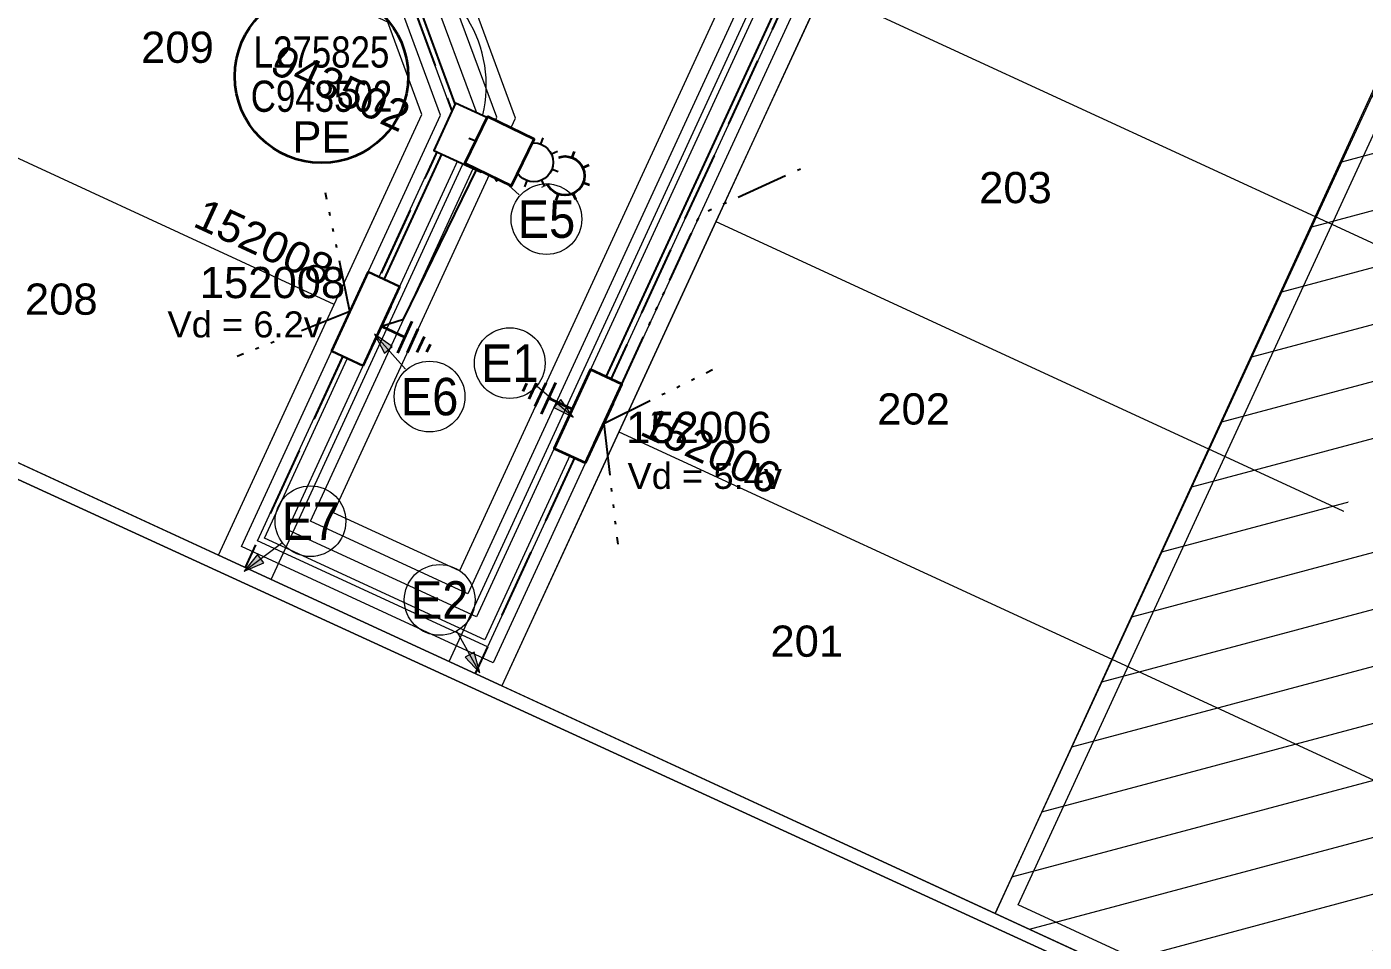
# Model space of a CAD drawing. Header units: metres. Extents: x 0 to 307451, y 0 to 6277344.
# Drawn here: x 305087.4 to 305164.5, y 6275223.6 to 6275276.4 of the extents above; entities that cross this region are included whole.
import ezdxf
from ezdxf import colors
from ezdxf.entities.mleader import LeaderData, LeaderLine
from ezdxf.enums import TextEntityAlignment as Align
from ezdxf.math import Vec2, Vec3

# ---------------------------------------------------------------- set-up
doc = ezdxf.new("R2010")
doc.units = ezdxf.units.M
doc.linetypes.add('IE Trench LV', pattern=[6, 4, -2])
doc.linetypes.add('PHANTOMX2', pattern=[6.6, 3, -0.75, 0.2, -0.75, 0.2, -0.75, 0.2, -0.75])
doc.layers.get('0').update_dxf_attribs({"color": 6})
doc.layers.add('_User Miscellaneous10', color=252, linetype='Continuous', lineweight=13, plot=False, transparency=0.75)
for name, color, linetype, lineweight in [('_User Miscellaneous2', 31, 'Continuous', 13), ('_User Miscellaneous3', 51, 'Continuous', 13), ('_User Miscellaneous9', 211, 'Continuous', 13), ('_User_LV_Exist', 5, 'Continuous', 35), ('_User_SL_Exist', 4, 'Continuous', 35), ('Cadastre Developer_SP_NEW', 92, 'Continuous', 15), ('Cadastre Land Parcels_SP_EXT', 118, 'Continuous', 15), ('Cadastre Roads_SP_NEW', 214, 'Continuous', 15)]:
    doc.layers.add(name, color=color, linetype=linetype, lineweight=lineweight)
for name, color, linetype in [('Equip_SP_SL_NEW', 2, 'Continuous'), ('Mains_LV_New_R6', 2, 'Cable Z'), ('Mains_LV_New_T84', 2, 'Cable x'), ('Services_SP_NEW_UG', 2, 'IE Trench LV'), ('SupportsUG_SP_LV_NEW', 2, 'Continuous'), ('SupportsUG_SP_LV_SL_NEW', 2, 'Continuous'), ('Trench_SP_NEW', 2, 'Continuous')]:
    doc.layers.add(name, color=color, linetype=linetype)
doc.styles.add('ieISOCP', font='arial.ttf', dxfattribs={"height": 1.5})
doc.styles.add('SL_LABEL', font='arial.ttf', dxfattribs={"height": 2})
doc.styles.get("Standard").update_dxf_attribs({"font": 'arial.ttf'})
doc.linetypes.add('Cable New UG', pattern='A,5.5,-0.01,["X",Standard,S=1.8,R=0,X=0,Y=-0.94],-1.7', length=7.21)
doc.linetypes.add('Cable o', pattern='A,3.5,-0.01,["O",Standard,S=1.25,R=0,X=0,Y=-0.63],-1.36', length=4.87)
doc.linetypes.add('Cable x', pattern='A,4.5,-0.01,["X",Standard,S=1.25,R=0,X=0,Y=-0.65],-1.2', length=5.71)
doc.linetypes.add('Cable Z', pattern='A,5,-0.01,["Z",Standard,S=1.5,R=0,X=0,Y=-0.75],-1.3', length=6.31)

# ---------------------------------------------------------------- blocks, each defined once
blk = doc.blocks.new('PILLAR_NEW')
at = {"width": 0.9}
blk.add_attdef('ASSET_NUM', text='', height=2, dxfattribs=at).set_placement((4, 2), align=Align.MIDDLE_LEFT)
for tag, p, flags in [('SUBURB', (-2, 0), 1), ('STREETNAME', (-1.8, 0), 9), ('PARENT', (-1.6, 0), 9), ('NOTES', (-1.4, 0), 9), ('LOCATION', (-1.2, 0), 9), ('LEGEND', (-1, 0), 9), ('USAGE', (-0.8, 0), 9), ('SUPPORT_TYPE', (-0.6, 0), 9), ('STATE', (-0.4, 0), 9), ('OWNED_BY', (-0.2, 0), 9)]:
    blk.add_attdef(tag, p, '', height=0.2, rotation=270, dxfattribs=dict(flags=flags))
blk.add_wipeout([(1, 2.5), (1, -2.5), (-1, -2.5), (-1, 2.5)])
blk.add_lwpolyline([(-1, 2.5), (-1, -1.25), (-1, 1.25), (-1, -2.5), (1, -2.5), (1, 2.5)], close=True)
blk = doc.blocks.new('*U334')
at = {"layer": '_User_LV_Exist'}
for p, q in [((-2.5, 1), (-2.5, -1)), ((-4, 0.25), (-4, -0.25)), ((-3.5, 0.5), (-3.5, -0.5)), ((-3, 0.75), (-3, -0.75))]:
    blk.add_line(p, q, dxfattribs=at)
at = {"width": 0.9}
blk.add_attdef('ASSET_NUM', text='', height=2, dxfattribs=at).set_placement((4, 2), align=Align.MIDDLE_LEFT)
for tag, p, flags in [('SUBURB', (-2, 0), 1), ('STREETNAME', (-1.8, 0), 9), ('PARENT', (-1.6, 0), 9), ('NOTES', (-1.4, 0), 9), ('LOCATION', (-1.2, 0), 9), ('LEGEND', (-1, 0), 9), ('USAGE', (-0.8, 0), 9), ('SUPPORT_TYPE', (-0.6, 0), 9), ('STATE', (-0.4, 0), 9), ('OWNED_BY', (-0.2, 0), 9)]:
    blk.add_attdef(tag, p, '', height=0.2, rotation=270, dxfattribs=dict(flags=flags))
blk.add_wipeout([(1, 2.5), (1, -2.5), (-1, -2.5), (-1, 2.5)])
blk.add_lwpolyline([(-1, 2.5), (-1, -1.25), (-1, 1.25), (-1, -2.5), (1, -2.5), (1, 2.5)], close=True)
at = {"layer": '_User_LV_Exist'}
blk.add_line((-1, 0), (-2.5, 0), dxfattribs=at)
blk = doc.blocks.new('*U333')
at = {"layer": '_User_LV_Exist'}
for p, q in [((2.5, 1), (2.5, -1)), ((3, 0.75), (3, -0.75)), ((3.5, 0.5), (3.5, -0.5)), ((4, 0.25), (4, -0.25))]:
    blk.add_line(p, q, dxfattribs=at)
at = {"width": 0.9}
blk.add_attdef('ASSET_NUM', text='', height=2, dxfattribs=at).set_placement((4, 2), align=Align.MIDDLE_LEFT)
for tag, p, flags in [('SUBURB', (-2, 0), 1), ('STREETNAME', (-1.8, 0), 9), ('PARENT', (-1.6, 0), 9), ('NOTES', (-1.4, 0), 9), ('LOCATION', (-1.2, 0), 9), ('LEGEND', (-1, 0), 9), ('USAGE', (-0.8, 0), 9), ('SUPPORT_TYPE', (-0.6, 0), 9), ('STATE', (-0.4, 0), 9), ('OWNED_BY', (-0.2, 0), 9)]:
    blk.add_attdef(tag, p, '', height=0.2, rotation=270, dxfattribs=dict(flags=flags))
blk.add_wipeout([(1, 2.5), (1, -2.5), (-1, -2.5), (-1, 2.5)])
blk.add_lwpolyline([(-1, 2.5), (-1, -1.25), (-1, 1.25), (-1, -2.5), (1, -2.5), (1, 2.5)], close=True)
at = {"layer": '_User_LV_Exist'}
blk.add_line((1, 0), (2.5, 0), dxfattribs=at)
blk = doc.blocks.new('COLUMN_NEW')
at = {"width": 0.9, "flags": 8}
blk.add_attdef('ASSET_NUM', text='', height=2, dxfattribs=at).set_placement((4, 2), align=Align.MIDDLE_LEFT)
at = {"flags": 1}
blk.add_attdef('Z', (-2.351, -1.813), '', height=0.2, rotation=270, dxfattribs=at)
at = {"flags": 9}
blk.add_attdef('NOTES', text='', height=0.2, rotation=270, dxfattribs=at).set_placement((-2, -1.813), align=Align.MIDDLE_LEFT)
at = {"ltscale": 10}
blk.add_wipeout([(-1.5, -1.5), (-1.5, 1.5), (1.5, 1.5), (1.5, -1.5)], dxfattribs=at)
blk.add_lwpolyline([(-1.5, 1.5), (-1.5, -1.5), (1.5, -1.5), (1.5, 1.5)], close=True)
at = {"flags": 9}
for tag, p in [('SUBURB', (-1.8, -1.813)), ('STREETNAME', (-1.6, -1.813)), ('LOCATION', (-1.4, -1.813)), ('LEGEND', (-1.2, -1.813)), ('USAGE', (-1, -1.813)), ('STATE', (-0.8, -1.813)), ('OWNED_BY', (-0.6, -1.813)), ('COLUMN_TYPE', (-0.4, -1.813)), ('STREET_CODE', (-0.2, -1.813)), ('STRUCTURE_PLANT_NUMBER', (0.031, -1.813))]:
    blk.add_attdef(tag, text='', height=0.2, rotation=270, dxfattribs=at).set_placement(p, align=Align.MIDDLE_LEFT)
blk = doc.blocks.new('SL_LANTERN_NEW')
at = {"flags": 9}
for tag, p in [('LANTNUMBER', (-1.4, 2.6)), ('LOUTREACH', (-1.4, 2.2)), ('LOUTREACHVOCAB', (-1.4, 2)), ('LRATECODE', (-1.4, 1.8)), ('LREMOVE', (-1.4, 1.6)), ('LREPLACE', (-1.4, 1.4)), ('LTYPEVOCAB', (-1.4, 1)), ('LEGEND', (-1.4, 0.8)), ('LTYPE', (-1.4, 1.2)), ('SUBURB', (-1.4, 0.6)), ('STREETNAME', (-1.4, 0.4)), ('LOCATION', (-1.4, 0.2)), ('LNEW', (-6.4, 0)), ('LMASTVOCAB', (-6.2, 0)), ('LMAST', (-6, 0)), ('LLAMPVOCAB', (-5.8, 0)), ('LLAMP', (-5.6, 0)), ('LEXIST', (-5.4, 0)), ('LCHARGE3PERCENT', (-5.2, 0)), ('LCHARGE3', (-5, 0)), ('LCHARGE2PERCENT', (-4.8, 0)), ('LCHARGE2', (-4.6, 0)), ('LCHARGE1PERCENT', (-4.4, 0)), ('LCHARGE1', (-4.2, 0)), ('LCATEGORY', (-4, 0)), ('LBRACKETVOCAB', (-3.8, 0)), ('LBRACKET', (-3.6, 0)), ('LKINGHEIGHT', (-3.4, 0)), ('CREPLACE', (-3.2, 0)), ('CREMOVE', (-3, 0)), ('CNUMBER', (-2.8, 0)), ('CNEW', (-2.6, 0)), ('CEXIST', (-2.4, 0)), ('USAGE', (-2.2, 0)), ('STATE', (-2, 0)), ('OWNED_BY', (-1.8, 0)), ('ORIENTATION', (-1.6, 0)), ('OPERATING_VOLTAGE', (-1.4, 0)), ('MAINTAINED_BY', (-1.4, -0.663)), ('NOTES', (-1.4, 0)), ('NO_PHASES', (-1.2, 0)), ('LANTERN_TYPE', (-1, 0)), ('LANTERN_PURPOSE', (-0.8, 0)), ('CONTROL_TYPE', (-0.6, 0)), ('CONSTRUCTED_VOLTAGE', (-0.4, 0))]:
    blk.add_attdef(tag, text='', height=0.2, rotation=270, dxfattribs=at).set_placement(p, align=Align.MIDDLE_LEFT)
at = {"style": 'SL_LABEL', "flags": 8}
blk.add_attdef('ASSET_NUM', text='', height=1, dxfattribs=at).set_placement((7, 1), align=Align.MIDDLE_LEFT)
for tag, p, height, flags in [('OPERATED_BY', (-1.4, -0.407), 0.2, 9), ('Z', (0, 0), 0.001, 1)]:
    blk.add_attdef(tag, p, '', height=height, rotation=270, dxfattribs=dict(flags=flags))
at = {"style": 'SL_LABEL', "flags": 9}
blk.add_attdef('STREET_CODE', text='', height=0.001, rotation=270, dxfattribs=at).set_placement((0.001, 0), align=Align.MIDDLE_LEFT)
at = {"flags": 8}
blk.add_attdef('LNUMBER', text='', height=1, dxfattribs=at).set_placement((7, -1), align=Align.MIDDLE_LEFT)
blk.add_wipeout([(5.688, 0), (5.061, -1.061), (4, -1.688), (2.939, -1.061), (2.313, 0), (2.939, 1.061), (4, 1.687), (5.061, 1.061)])
for p, q in [((2.939, 1.061), (3.205, 0.795)), ((4, 1.5), (4, 1.125)), ((5.061, 1.061), (4.795, 0.795)), ((0, 0), (2.875, 0)), ((5.125, 0), (5.5, 0)), ((2.939, -1.061), (3.205, -0.795)), ((4, -1.125), (4, -1.5)), ((5.061, -1.061), (4.795, -0.795))]:
    blk.add_line(p, q)
blk.add_circle((4, 0), 1.125)
blk = doc.blocks.new('*U200')
at = {"ltscale": 0.1}
blk.add_circle((0, 0), 5, dxfattribs=at)
at = {"insert": (0, -2.6), "char_height": 1.8, "attachment_point": 2}
blk.add_mtext('PE', dxfattribs=at)
at = {"width": 0.8}
blk.add_attdef('SNUMBER', text='', height=1.8, dxfattribs=at).set_placement((0, 0.5), align=Align.CENTER)
at = {"flags": 1}
blk.add_attdef('Z', (0, 0), '', height=0.2, dxfattribs=at)
at = {"width": 0.8}
blk.add_attdef('CNUMBER', text='', height=1.8, dxfattribs=at).set_placement((0, -0.25), align=Align.TOP_CENTER)
blk = doc.blocks.new('*U342')
h = blk.add_hatch(color=256)
h.dxf.hatch_style = 1
h.paths.add_polyline_path([(2.996, -0.294), (2.906, -0.786), (3.935, -0.72)])
blk.add_line((3.935, -0.72), (1.721, -0.315))
at = {"flags": 128}
blk.add_lwpolyline([(2.996, -0.294), (2.906, -0.786), (3.935, -0.72), (2.996, -0.294)], dxfattribs=at)
blk.add_circle((0, 0), 1.7)
at = {"width": 0.9}
blk.add_attdef('CODE', text='', height=1.8, dxfattribs=at).set_placement((0, 0), align=Align.MIDDLE_CENTER)
at = {"flags": 1}
blk.add_attdef('Z', (0, 0), '', height=0.2, dxfattribs=at)
blk = doc.blocks.new('*U337')
h = blk.add_hatch(color=256)
h.dxf.hatch_style = 1
h.paths.add_polyline_path([(2.694, -1.343), (2.435, -1.771), (3.419, -2.076)])
blk.add_line((3.419, -2.076), (1.496, -0.908))
at = {"flags": 128}
blk.add_lwpolyline([(2.694, -1.343), (2.435, -1.771), (3.419, -2.076), (2.694, -1.343)], dxfattribs=at)
blk.add_circle((0, 0), 1.7)
at = {"width": 0.9}
blk.add_attdef('CODE', text='', height=1.8, dxfattribs=at).set_placement((0, 0), align=Align.MIDDLE_CENTER)
at = {"flags": 1}
blk.add_attdef('Z', (0, 0), '', height=0.2, dxfattribs=at)
blk = doc.blocks.new('*U348')
h = blk.add_hatch(color=256)
h.dxf.hatch_style = 1
h.paths.add_polyline_path([(-2.923, 0.72), (-2.764, 1.193), (-3.791, 1.275)])
blk.add_line((-3.791, 1.275), (-1.659, 0.558))
at = {"flags": 128}
blk.add_lwpolyline([(-2.923, 0.72), (-2.764, 1.193), (-3.791, 1.275), (-2.923, 0.72)], dxfattribs=at)
blk.add_circle((0, 0), 1.7)
at = {"width": 0.9}
blk.add_attdef('CODE', text='', height=1.8, dxfattribs=at).set_placement((0, 0), align=Align.MIDDLE_CENTER)
at = {"flags": 1}
blk.add_attdef('Z', (0, 0), '', height=0.2, dxfattribs=at)
blk = doc.blocks.new('*U346')
h = blk.add_hatch(color=256)
h.dxf.hatch_style = 1
h.paths.add_polyline_path([(-1.919, -2.32), (-2.276, -1.97), (-2.797, -2.86)])
blk.add_line((-2.797, -2.86), (-1.224, -1.251))
at = {"flags": 128}
blk.add_lwpolyline([(-1.919, -2.32), (-2.276, -1.97), (-2.797, -2.86), (-1.919, -2.32)], dxfattribs=at)
blk.add_circle((0, 0), 1.7)
at = {"width": 0.9}
blk.add_attdef('CODE', text='', height=1.8, dxfattribs=at).set_placement((0, 0), align=Align.MIDDLE_CENTER)
at = {"flags": 1}
blk.add_attdef('Z', (0, 0), '', height=0.2, dxfattribs=at)
blk = doc.blocks.new('*U347')
h = blk.add_hatch(color=256)
h.dxf.hatch_style = 1
h.paths.add_polyline_path([(-2.988, 0.37), (-2.885, 0.859), (-3.915, 0.819)])
blk.add_line((-3.915, 0.819), (-1.713, 0.358))
at = {"flags": 128}
blk.add_lwpolyline([(-2.988, 0.37), (-2.885, 0.859), (-3.915, 0.819), (-2.988, 0.37)], dxfattribs=at)
blk.add_circle((0, 0), 1.7)
at = {"width": 0.9}
blk.add_attdef('CODE', text='', height=1.8, dxfattribs=at).set_placement((0, 0), align=Align.MIDDLE_CENTER)
at = {"flags": 1}
blk.add_attdef('Z', (0, 0), '', height=0.2, dxfattribs=at)
blk = doc.blocks.new('*U338')
h = blk.add_hatch(color=256)
h.dxf.hatch_style = 1
h.paths.add_polyline_path([(-0.942, -2.859), (-1.402, -2.664), (-1.563, -3.682)])
blk.add_line((-1.563, -3.682), (-0.684, -1.611))
at = {"flags": 128}
blk.add_lwpolyline([(-0.942, -2.859), (-1.402, -2.664), (-1.563, -3.682), (-0.942, -2.859)], dxfattribs=at)
blk.add_circle((0, 0), 1.7)
at = {"width": 0.9}
blk.add_attdef('CODE', text='', height=1.8, dxfattribs=at).set_placement((0, 0), align=Align.MIDDLE_CENTER)
at = {"flags": 1}
blk.add_attdef('Z', (0, 0), '', height=0.2, dxfattribs=at)

msp = doc.modelspace()

# ---------------------------------------------------------------- hatches: boundary and pattern name
at = {"layer": '_User Miscellaneous3', "ltscale": 0.7, "transparency": 33554495}
h = msp.add_hatch(dxfattribs=at)
h.set_pattern_fill('ANSI31', color=256, angle=330)
h.paths.add_polyline_path([(305143.2275, 6275225.2912), (305185.3648, 6275316.6334), (305213.7369, 6275303.545), (305171.5996, 6275212.2028)])

# ---------------------------------------------------------------- linework, layer by layer
at = {"layer": '_User Miscellaneous10', "ltscale": 0.7, "flags": 128}
msp.add_lwpolyline([(305143.2275, 6275225.2912), (305185.3648, 6275316.6334), (305213.7369, 6275303.545), (305171.5996, 6275212.2028), (305143.2275, 6275225.2912)], dxfattribs=at)
msp.add_lwpolyline([(305144.5544, 6275225.7804), (305185.8539, 6275315.3065), (305212.41, 6275303.0559), (305171.1105, 6275213.5297)], close=True, dxfattribs=at)
at = {"layer": '_User Miscellaneous9', "ltscale": 0.5, "transparency": 33554687, "flags": 128}
msp.add_lwpolyline([(305185.1935, 6275316.7125), (305179.0387, 6275303.3046), (305173.0188, 6275290.1903), (305167.4452, 6275278.0484), (305161.6838, 6275265.4975), (305155.5303, 6275252.0924), (305149.9567, 6275239.9505), (305143.2275, 6275225.2912), (305143.2184, 6275225.2713)], dxfattribs=at)
at = {"layer": 'Cadastre Developer_SP_NEW', "ltscale": 0.5, "transparency": 33554687, "flags": 128}
for points in [[(305185.1935, 6275316.7125), (305179.0387, 6275303.3046), (305173.0188, 6275290.1903), (305167.4452, 6275278.0484), (305161.6838, 6275265.4975), (305155.5303, 6275252.0924), (305149.9567, 6275239.9505), (305143.2275, 6275225.2912), (305143.2184, 6275225.2713)], [(305133.3017, 6275278.5905), (305161.6838, 6275265.4975), (305190.1313, 6275252.3744)], [(305110.1543, 6275271.384), (305108.1977, 6275276.6917)], [(305105.0983, 6275260.424), (305080.2908, 6275271.868)], [(305098.4254, 6275245.959), (305105.0983, 6275260.424), (305110.1543, 6275271.384)], [(305127.1231, 6275265.197), (305155.5303, 6275252.0924), (305183.9526, 6275238.9808)], [(305121.5268, 6275253.0656), (305149.9567, 6275239.9505), (305178.3563, 6275226.8495)]]:
    msp.add_lwpolyline(points, dxfattribs=at)
at = {"layer": 'Services_SP_NEW_UG', "color": 2, "linetype": 'PHANTOMX2', "flags": 128}
for points in [[(305106.0063, 6275260.005), (305104.5977, 6275266.8618)], [(305106.0063, 6275260.005), (305099.5013, 6275257.4195)]]:
    msp.add_lwpolyline(points, dxfattribs=at)
at = {"layer": 'Trench_SP_NEW', "linetype": 'IE Trench LV', "flags": 128}
for points in [[(305109.5492, 6275277.9404), (305111.9929, 6275271.3113), (305111.9929, 6275271.3113)], [(305111.9929, 6275271.3113), (305110.4612, 6275267.9909), (305107.6885, 6275261.9821)], [(305105.5947, 6275257.4416), (305100.6812, 6275246.7905), (305099.9691, 6275245.2468)]]:
    msp.add_lwpolyline(points, dxfattribs=at)

# ---------------------------------------------------------------- block references
at = {"layer": '_User Miscellaneous2'}
ref = msp.add_blockref('*U338', (305103.7331, 6275247.9156), dxfattribs=dict(at, xscale=1.2, yscale=1.2, zscale=1.2, rotation=329.9999999999999))
ref.add_attrib('CODE', 'E7', dxfattribs={"layer": '0', "height": 2.16, "width": 0.9}).set_placement((305103.7331, 6275247.9156), align=Align.MIDDLE_CENTER)
ref = msp.add_blockref('*U337', (305111.1861, 6275243.3761), dxfattribs=dict(at, xscale=1.2, yscale=1.2, zscale=1.2, rotation=329.9999999999999))
ref.add_attrib('CODE', 'E2', dxfattribs={"layer": '0', "height": 2.16, "width": 0.9}).set_placement((305111.1861, 6275243.3761), align=Align.MIDDLE_CENTER)
at = {"layer": '_User_SL_Exist', "rotation": 339.4851026078321}
msp.add_blockref('SL_LANTERN_NEW', (305114.6717, 6275269.2406), dxfattribs=at)

# ---------------------------------------------------------------- texts
at = {"layer": 'Cadastre Developer_SP_NEW', "linetype": 'Continuous', "lineweight": -3, "char_height": 1.8, "attachment_point": 5}
for s, insert in [('{\\fSwis721 BT|b0|i0|c0|p34;209}', (305096.0603, 6275275.2421)), ('{\\fSwis721 BT|b0|i0|c0|p34;203}', (305144.4035, 6275267.1473)), ('{\\fSwis721 BT|b0|i0|c0|p34;208}', (305089.3581, 6275260.7135)), ('{\\fSwis721 BT|b0|i0|c0|p34;202}', (305138.5285, 6275254.379)), ('{\\fSwis721 BT|b0|i0|c0|p34;201}', (305132.3634, 6275240.9847))]:
    msp.add_mtext(s, dxfattribs=dict(at, insert=insert))

# ---------------------------------------------------------------- next in the draw order: linework, layer by layer
at = {"layer": '_User Miscellaneous10', "ltscale": 0.7, "flags": 128}
for points in [[(305064.222, 6275372.5181, 0.178111), (305038.6885, 6275347.2709), (305033.1805, 6275335.526), (305035.1143, 6275330.2289), (305115.7377, 6275293.0364), (305121.0454, 6275294.993), (305140.5627, 6275337.3012), (305156.9074, 6275329.7612), (305114.7701, 6275238.419), (305098.4254, 6275245.959), (305110.1543, 6275271.384), (305108.1977, 6275276.6917), (305028.6543, 6275313.386), (305022.6369, 6275310.3263, 0.0824801), (305022.2022, 6275297.2259), (305024.4689, 6275280.076), (305005.1334, 6275288.9957, -0.1616375), (305009.345, 6275327.0936), (305022.3915, 6275354.9136, -0.1256659), (305044.4015, 6275381.6615)], [(305063.8076, 6275373.4282, 0.178111), (305037.7831, 6275347.6955), (305032.0985, 6275335.5739), (305034.3176, 6275329.4952), (305115.6949, 6275291.9548), (305121.7799, 6275294.198), (305141.0518, 6275335.9743), (305155.5804, 6275329.272), (305114.2809, 6275239.7459), (305099.7523, 6275246.4481), (305111.2358, 6275271.3412), (305108.9927, 6275277.4262), (305028.6331, 6275314.4971), (305021.755, 6275310.9997, 0.0854704), (305021.2108, 6275297.0949), (305023.2397, 6275281.7443), (305006.0092, 6275289.693, -0.1594819), (305010.252, 6275326.6726), (305023.2969, 6275354.489, -0.1256659), (305044.9925, 6275380.8548, -0.1256659)], [(305063.3933, 6275374.3383, 0.178111), (305036.8777, 6275348.1201), (305031.0165, 6275335.6218), (305033.521, 6275328.7614), (305115.6522, 6275290.8733), (305122.5145, 6275293.403), (305141.541, 6275334.6473), (305154.2535, 6275328.7829), (305113.7918, 6275241.0728), (305101.0793, 6275246.9373), (305112.3174, 6275271.2985), (305109.7877, 6275278.1608), (305028.6119, 6275315.6082), (305020.8793, 6275311.6763, 0.0883466), (305020.2194, 6275296.9638), (305022.0105, 6275283.4126), (305006.8898, 6275290.388, -0.1572684), (305011.1591, 6275326.2516), (305024.2023, 6275354.0644, -0.1256659), (305045.5835, 6275380.0481, -0.1256659)], [(305062.9789, 6275375.2484, 0.178111), (305035.9723, 6275348.5447), (305029.9344, 6275335.6697), (305032.7243, 6275328.0277), (305115.6094, 6275289.7918), (305123.249, 6275292.608), (305142.0301, 6275333.3204), (305152.9266, 6275328.2937), (305113.3026, 6275242.3997), (305102.4062, 6275247.4264), (305113.3989, 6275271.2557), (305110.5827, 6275278.8953), (305028.5907, 6275316.7192), (305020.0098, 6275312.356, 0.091116), (305019.228, 6275296.8328), (305020.7813, 6275285.081), (305007.7753, 6275291.0808, -0.1549943), (305012.0662, 6275325.8307), (305025.1077, 6275353.6398, -0.1256659), (305046.1744, 6275379.2414, -0.1256659)], [(305062.5646, 6275376.1585, 0.178111), (305035.0669, 6275348.9693), (305028.8524, 6275335.7176), (305031.9276, 6275327.2939), (305115.5666, 6275288.7102), (305123.9835, 6275291.8129), (305142.5193, 6275331.9935), (305151.5996, 6275327.8046), (305112.8135, 6275243.7267), (305103.7331, 6275247.9156), (305114.4805, 6275271.2129), (305111.3777, 6275279.6298), (305028.5695, 6275317.8303), (305019.1461, 6275313.0387, 0.093785), (305018.2366, 6275296.7018), (305019.5521, 6275286.7493), (305008.666, 6275291.7711, -0.1526567), (305012.9733, 6275325.4098), (305026.0131, 6275353.2152, -0.1256659), (305046.7654, 6275378.4347, -0.1256659)], [(305062.1502, 6275377.0686, 0.178111), (305034.1615, 6275349.3938), (305027.7703, 6275335.7655), (305031.1309, 6275326.5601), (305115.5239, 6275287.6287), (305124.718, 6275291.0179), (305143.0084, 6275330.6666), (305150.2727, 6275327.3154), (305112.3243, 6275245.0536), (305105.06, 6275248.4047), (305115.562, 6275271.1702), (305112.1727, 6275280.3644), (305028.5482, 6275318.9414), (305018.288, 6275313.7242, 0.0963598), (305017.2453, 6275296.5707), (305018.3229, 6275288.4176), (305009.562, 6275292.4591, -0.1502526), (305013.8805, 6275324.9889), (305026.9185, 6275352.7906, -0.1256659), (305047.3563, 6275377.628, -0.1256659)]]:
    msp.add_lwpolyline(points, format="xyb", dxfattribs=at)
at = {"layer": '_User Miscellaneous10', "color": 4, "ltscale": 0.7, "flags": 128}
msp.add_lwpolyline([(305063.5176, 6275374.0653, 0.178111), (305037.1493, 6275347.9927), (305031.3411, 6275335.6074), (305033.76, 6275328.9815), (305115.665, 6275291.1978), (305122.2941, 6275293.6415), (305141.3942, 6275335.0454), (305154.6516, 6275328.9296), (305113.9385, 6275240.6747), (305100.6812, 6275246.7905), (305111.9929, 6275271.3113), (305109.5492, 6275277.9404), (305028.6183, 6275315.2748), (305021.1414, 6275311.473, 0.0874953), (305020.5168, 6275297.0031), (305022.3792, 6275282.9121), (305006.6251, 6275290.1797, -0.1579387), (305010.887, 6275326.3779), (305023.9307, 6275354.1918, -0.1256659), (305045.4062, 6275380.2901, -0.1256659)], format="xyb", dxfattribs=at)
at = {"layer": 'Cadastre Developer_SP_NEW', "ltscale": 0.5, "transparency": 33554687, "flags": 128}
for points in [[(304990.1501, 6275406.6883), (304943.2591, 6275317.5391), (305005.1334, 6275288.9957), (305024.4689, 6275280.076), (305032.7925, 6275276.2362), (305045.9046, 6275270.1874), (305060.5512, 6275263.4308), (305073.6179, 6275257.403), (305098.4254, 6275245.959), (305114.7701, 6275238.419), (305143.2275, 6275225.2912), (305171.5996, 6275212.2028), (305187.9443, 6275204.6628), (305217.0015, 6275191.2584), (305246.0587, 6275177.8539), (305262.4034, 6275170.3139), (305291.2494, 6275157.0069)], [(305156.9074, 6275329.7612), (305150.7275, 6275316.3649), (305144.6829, 6275303.2619), (305139.0866, 6275291.1305), (305133.3017, 6275278.5905), (305127.1231, 6275265.197), (305121.5268, 6275253.0656), (305114.7701, 6275238.419)]]:
    msp.add_lwpolyline(points, dxfattribs=at)
at = {"layer": 'Cadastre Developer_SP_NEW', "linetype": 'Continuous'}
msp.add_lwpolyline([(305320.0002, 6275143.7438), (304943.2591, 6275317.5391), (304918.877, 6275273.903), (305298.376, 6275098.567), (305320.0002, 6275143.7438)], close=True, dxfattribs=at)
at = {"layer": 'Cadastre Land Parcels_SP_EXT', "linetype": 'Continuous'}
for points in [[(305361.498, 6275235.346), (304989.289, 6275407.454), (304941.588, 6275316.977), (305319.214, 6275143.722), (305361.498, 6275235.346)], [(305319.214, 6275143.722), (304941.588, 6275316.977), (304918.877, 6275273.903), (305298.376, 6275098.567), (305319.214, 6275143.722)]]:
    msp.add_lwpolyline(points, close=True, dxfattribs=at)
at = {"layer": 'Cadastre Roads_SP_NEW', "ltscale": 0.03}
msp.add_lwpolyline([(305101.4673, 6275244.5557), (305113.1962, 6275269.9807, 0.4142136), (305109.601, 6275279.7336), (305029.7144, 6275316.5863, 0.4814243), (305019.4444, 6275311.4323, 0.0851348), (305018.881, 6275296.7869), (305021.1478, 6275279.637)], format="xyb", dxfattribs=at)
at = {"layer": 'Mains_LV_New_T84', "color": 6, "linetype": 'Cable New UG', "ltscale": 0.7, "flags": 128}
msp.add_lwpolyline([(305132.6396, 6275312.9642), (305133.1386, 6275311.6588), (305123.9835, 6275291.8129), (305115.5666, 6275288.7102), (305109.7877, 6275278.1608), (305112.3174, 6275271.2985), (305107.9617, 6275261.856)], dxfattribs=at)

# ---------------------------------------------------------------- next in the draw order: block references
at = {"layer": 'SupportsUG_SP_LV_NEW'}
ref = msp.add_blockref('PILLAR_NEW', (305119.7411, 6275253.9692), dxfattribs=dict(at, rotation=155.229825967579))
ref.add_attrib('ASSET_NUM', '152006', dxfattribs={"layer": '0', "height": 1.8, "rotation": 335.229826}).set_placement((305123.0293, 6275253.7478), align=Align.MIDDLE_LEFT)

# ---------------------------------------------------------------- next in the draw order: linework, layer by layer
at = {"layer": 'Cadastre Roads_SP_NEW', "ltscale": 0.03}
msp.add_lwpolyline([(305111.7282, 6275239.8222), (305153.8654, 6275331.1645)], dxfattribs=at)
at = {"layer": 'Mains_LV_New_T84', "color": 4, "linetype": 'Cable New UG', "ltscale": 0.7, "flags": 128}
msp.add_lwpolyline([(305120.7883, 6275256.2393), (305141.8194, 6275301.8297)], dxfattribs=at)
at = {"layer": 'Services_SP_NEW_UG', "color": 2, "linetype": 'PHANTOMX2', "flags": 128}
for points in [[(305121.6963, 6275255.8203), (305126.2151, 6275265.6159), (305132.5868, 6275268.5144)], [(305120.6491, 6275253.5502), (305126.9208, 6275256.6591)], [(305120.6491, 6275253.5502), (305121.4546, 6275246.5968)]]:
    msp.add_lwpolyline(points, dxfattribs=at)
at = {"layer": 'Trench_SP_NEW', "linetype": 'IE Trench LV', "flags": 128}
for points in [[(305142.092, 6275301.7039), (305121.0607, 6275256.1136)], [(305118.9662, 6275251.5734), (305113.9385, 6275240.6747), (305113.2264, 6275239.1311)]]:
    msp.add_lwpolyline(points, dxfattribs=at)

# ---------------------------------------------------------------- next in the draw order: texts
at = {"layer": '_User_LV_Exist', "color": 6, "linetype": 'Cable New UG', "ltscale": 0.7, "insert": (305122.0229, 6275251.2808), "char_height": 1.5, "attachment_point": 1, "style": 'ieISOCP'}
msp.add_mtext_dynamic_manual_height_columns('Vd = 5.4v', width=9.935506, gutter_width=7.5, heights=[0], dxfattribs=at)

# ---------------------------------------------------------------- next in the draw order: block references
at = {"layer": '_User_LV_Exist'}
ref = msp.add_blockref('*U334', (305106.9143, 6275259.586), dxfattribs=dict(at, rotation=155.229825967579))
ref.add_attrib('ASSET_NUM', '152008', dxfattribs={"layer": '0', "height": 1.8}).set_placement((305097.345, 6275261.6835), align=Align.MIDDLE_LEFT)
ref = msp.add_blockref('*U333', (305119.7411, 6275253.9692), dxfattribs=dict(at, rotation=155.229825967579))
ref.add_attrib('ASSET_NUM', '152006', dxfattribs={"layer": '0', "height": 1.8}).set_placement((305121.9409, 6275253.3276), align=Align.MIDDLE_LEFT)
at = {"layer": 'SupportsUG_SP_LV_SL_NEW'}
ref = msp.add_blockref('COLUMN_NEW', (305112.8374, 6275270.0384), dxfattribs=dict(at, rotation=335.2355555424176))
ref.add_attrib('ASSET_NUM', '943502', dxfattribs={"layer": '0', "height": 1.8, "rotation": 335.235556}).set_placement((305101.6644, 6275274.652), align=Align.MIDDLE_LEFT)

# ---------------------------------------------------------------- next in the draw order: block references
at = {"layer": '_User Miscellaneous2'}
ref = msp.add_blockref('*U346', (305114.3662, 6275279.1223), dxfattribs=dict(at, xscale=1.2, yscale=1.2, zscale=1.2, rotation=329.9999999999999))
ref.add_attrib('CODE', 'F1', dxfattribs={"layer": '0', "height": 2.16, "width": 0.9}).set_placement((305114.3662, 6275279.1223), align=Align.MIDDLE_CENTER)
ref = msp.add_blockref('*U342', (305115.2328, 6275257.0353), dxfattribs=dict(at, xscale=1.2, yscale=1.2, zscale=1.2, rotation=329.9999999999999))
ref.add_attrib('CODE', 'E1', dxfattribs={"layer": '0', "height": 2.16, "width": 0.9}).set_placement((305115.2328, 6275257.0353), align=Align.MIDDLE_CENTER)
at = {"layer": '_User_SL_Exist', "linetype": 'ByBlock', "lineweight": -2}
ref = msp.add_blockref('*U200', (305104.3687, 6275273.5799), dxfattribs=at)
ref.add_attrib('SNUMBER', 'L275825', dxfattribs={"layer": '0', "height": 1.8, "width": 0.8}).set_placement((305104.3687, 6275274.0799), align=Align.CENTER)
ref.add_attrib('CNUMBER', 'C943502', dxfattribs={"height": 1.8, "width": 0.8}).set_placement((305104.3687, 6275273.3299), align=Align.TOP_CENTER)
at = {"layer": 'Equip_SP_SL_NEW', "rotation": 339.4851026078321}
msp.add_blockref('SL_LANTERN_NEW', (305112.8678, 6275270.0171), dxfattribs=at)

# ---------------------------------------------------------------- next in the draw order: linework, layer by layer
at = {"layer": '_User Miscellaneous9', "ltscale": 0.5, "transparency": 33554687, "flags": 128}
msp.add_lwpolyline([(305156.9074, 6275329.7612), (305150.7275, 6275316.3649), (305144.6829, 6275303.2619), (305139.0866, 6275291.1305), (305133.3017, 6275278.5905), (305127.1231, 6275265.197), (305121.5268, 6275253.0656), (305114.7701, 6275238.419)], dxfattribs=at)
at = {"layer": 'Mains_LV_New_R6', "color": 4, "linetype": 'Cable o', "flags": 128}
msp.add_lwpolyline([(305107.8223, 6275259.1671), (305109.1068, 6275259.5642), (305113.3263, 6275268.2274)], dxfattribs=at)

# ---------------------------------------------------------------- next in the draw order: block references
at = {"layer": '_User Miscellaneous2'}
ref = msp.add_blockref('*U347', (305117.3468, 6275265.3413), dxfattribs=dict(at, xscale=1.2, yscale=1.2, zscale=1.2, rotation=329.9999999999999))
ref.add_attrib('CODE', 'E5', dxfattribs={"layer": '0', "height": 2.16, "width": 0.9}).set_placement((305117.3468, 6275265.3413), align=Align.MIDDLE_CENTER)

# ---------------------------------------------------------------- next in the draw order: block references
at = {"layer": 'SupportsUG_SP_LV_NEW'}
ref = msp.add_blockref('PILLAR_NEW', (305106.9143, 6275259.586), dxfattribs=dict(at, rotation=155.229825967579))
ref.add_attrib('ASSET_NUM', '152008', dxfattribs={"layer": '0', "height": 1.8, "rotation": 335.229826}).set_placement((305097.2577, 6275265.7755), align=Align.MIDDLE_LEFT)

# ---------------------------------------------------------------- next in the draw order: block references
at = {"layer": '_User Miscellaneous2'}
ref = msp.add_blockref('*U348', (305110.6037, 6275255.105), dxfattribs=dict(at, xscale=1.2, yscale=1.2, zscale=1.2, rotation=329.9999999999999))
ref.add_attrib('CODE', 'E6', dxfattribs={"layer": '0', "height": 2.16, "width": 0.9}).set_placement((305110.6037, 6275255.105), align=Align.MIDDLE_CENTER)

# ---------------------------------------------------------------- next in the draw order: texts
at = {"layer": '_User_LV_Exist', "color": 6, "linetype": 'Cable New UG', "ltscale": 0.7, "insert": (305095.4849, 6275260.0177), "char_height": 1.5, "attachment_point": 1, "style": 'ieISOCP'}
msp.add_mtext_dynamic_manual_height_columns('Vd = 6.2v', width=9.935506, gutter_width=7.5, heights=[0], dxfattribs=at)

# ---------------------------------------------------------------- next in the draw order: leaders
at = {"layer": 'Cadastre Developer_SP_NEW'}
ml = msp.add_multileader_mtext('Standard', dxfattribs=at)
ml.set_content('{\\C7;STAGE 1 - URS18266}', color=256)
ml.set_leader_properties()
ml.build(insert=Vec2(0, 0))
ml.multileader.update_dxf_attribs({"leader_type": 2, "has_text_frame": 1, "text_left_attachment_type": 2, "text_right_attachment_type": 2, "dogleg_length": 0.01})
ctx = ml.context
ctx.base_point, ctx.char_height, ctx.plane_origin, ctx.plane_x_axis, ctx.plane_y_axis = Vec3(305165.9579, 6275247.5985), 1.8, Vec3(305559.0672, 6276002.8277), Vec3(0.4326295, 0.9015718), Vec3(-0.9015718, 0.4326295)
ctx.left_attachment, ctx.right_attachment, ctx.text_align_type = 2, 2, 1
notes = []
notes.append((ctx, [(0, (0, 0, 0), (0, 0), (1, 0), 1, [])]))
ctx.mtext.insert, ctx.mtext.text_direction, ctx.mtext.rotation, ctx.mtext.width, ctx.mtext.defined_height, ctx.mtext.alignment, ctx.mtext.flow_direction = Vec3(305171.3765, 6275261.0418), Vec3(0.4326295, 0.9015718), 1.123389, 27.709766, 0.9309, 2, 5
ctx.mtext.has_bg_fill, ctx.mtext.bg_color, ctx.mtext.bg_scale_factor, ctx.mtext.bg_transparency, ctx.mtext.use_window_bg_color = 1, -1073741824, 2, 0, 1
for ctx, leaders in notes:
    for number, flags, end, landing, length, lines in leaders:
        leader = LeaderData()
        leader.index, (leader.has_last_leader_line, leader.has_dogleg_vector, leader.attachment_direction) = number, flags
        leader.last_leader_point, leader.dogleg_vector, leader.dogleg_length = Vec3(end), Vec3(landing), length
        for number, points, colour, breaks in lines:
            line = LeaderLine()
            line.index, line.vertices, line.color, line.breaks = number, Vec3.list(points), colors.encode_raw_color(colour), breaks
            leader.lines.append(line)
        ctx.leaders.append(leader)

# ---------------------------------------------------------------- next in the draw order: block references
at = {"layer": '_User_SL_Exist', "rotation": 334.0309056213015}
msp.add_blockref('COLUMN_NEW', (305114.6413, 6275269.2619), dxfattribs=at)

# ---------------------------------------------------------------- next in the draw order: leaders
at = {"layer": 'Cadastre Developer_SP_NEW'}
ml = msp.add_multileader_mtext('Standard', dxfattribs=at)
ml.set_content('{\\C7;STAGE 1 - URS18266}', color=256)
ml.set_leader_properties()
ml.build(insert=Vec2(0, 0))
ml.multileader.update_dxf_attribs({"leader_type": 2, "has_text_frame": 1, "text_left_attachment_type": 2, "text_right_attachment_type": 2, "dogleg_length": 0.01})
ctx = ml.context
ctx.base_point, ctx.char_height, ctx.plane_origin, ctx.plane_x_axis, ctx.plane_y_axis = Vec3(305228.3152, 6275214.0858), 1.8, Vec3(305621.4246, 6275969.315), Vec3(0.4326295, 0.9015718), Vec3(-0.9015718, 0.4326295)
ctx.left_attachment, ctx.right_attachment, ctx.text_align_type = 2, 2, 1
notes = []
notes.append((ctx, [(0, (0, 0, 0), (0, 0), (1, 0), 1, [])]))
ctx.mtext.insert, ctx.mtext.text_direction, ctx.mtext.rotation, ctx.mtext.width, ctx.mtext.defined_height, ctx.mtext.alignment, ctx.mtext.flow_direction = Vec3(305233.7338, 6275227.529), Vec3(0.4326295, 0.9015718), 1.123389, 27.709766, 0.9309, 2, 5
ctx.mtext.has_bg_fill, ctx.mtext.bg_color, ctx.mtext.bg_scale_factor, ctx.mtext.bg_transparency, ctx.mtext.use_window_bg_color = 1, -1073741824, 2, 0, 1
for ctx, leaders in notes:
    for number, flags, end, landing, length, lines in leaders:
        leader = LeaderData()
        leader.index, (leader.has_last_leader_line, leader.has_dogleg_vector, leader.attachment_direction) = number, flags
        leader.last_leader_point, leader.dogleg_vector, leader.dogleg_length = Vec3(end), Vec3(landing), length
        for number, points, colour, breaks in lines:
            line = LeaderLine()
            line.index, line.vertices, line.color, line.breaks = number, Vec3.list(points), colors.encode_raw_color(colour), breaks
            leader.lines.append(line)
        ctx.leaders.append(leader)

doc.saveas('drawing.dxf')
